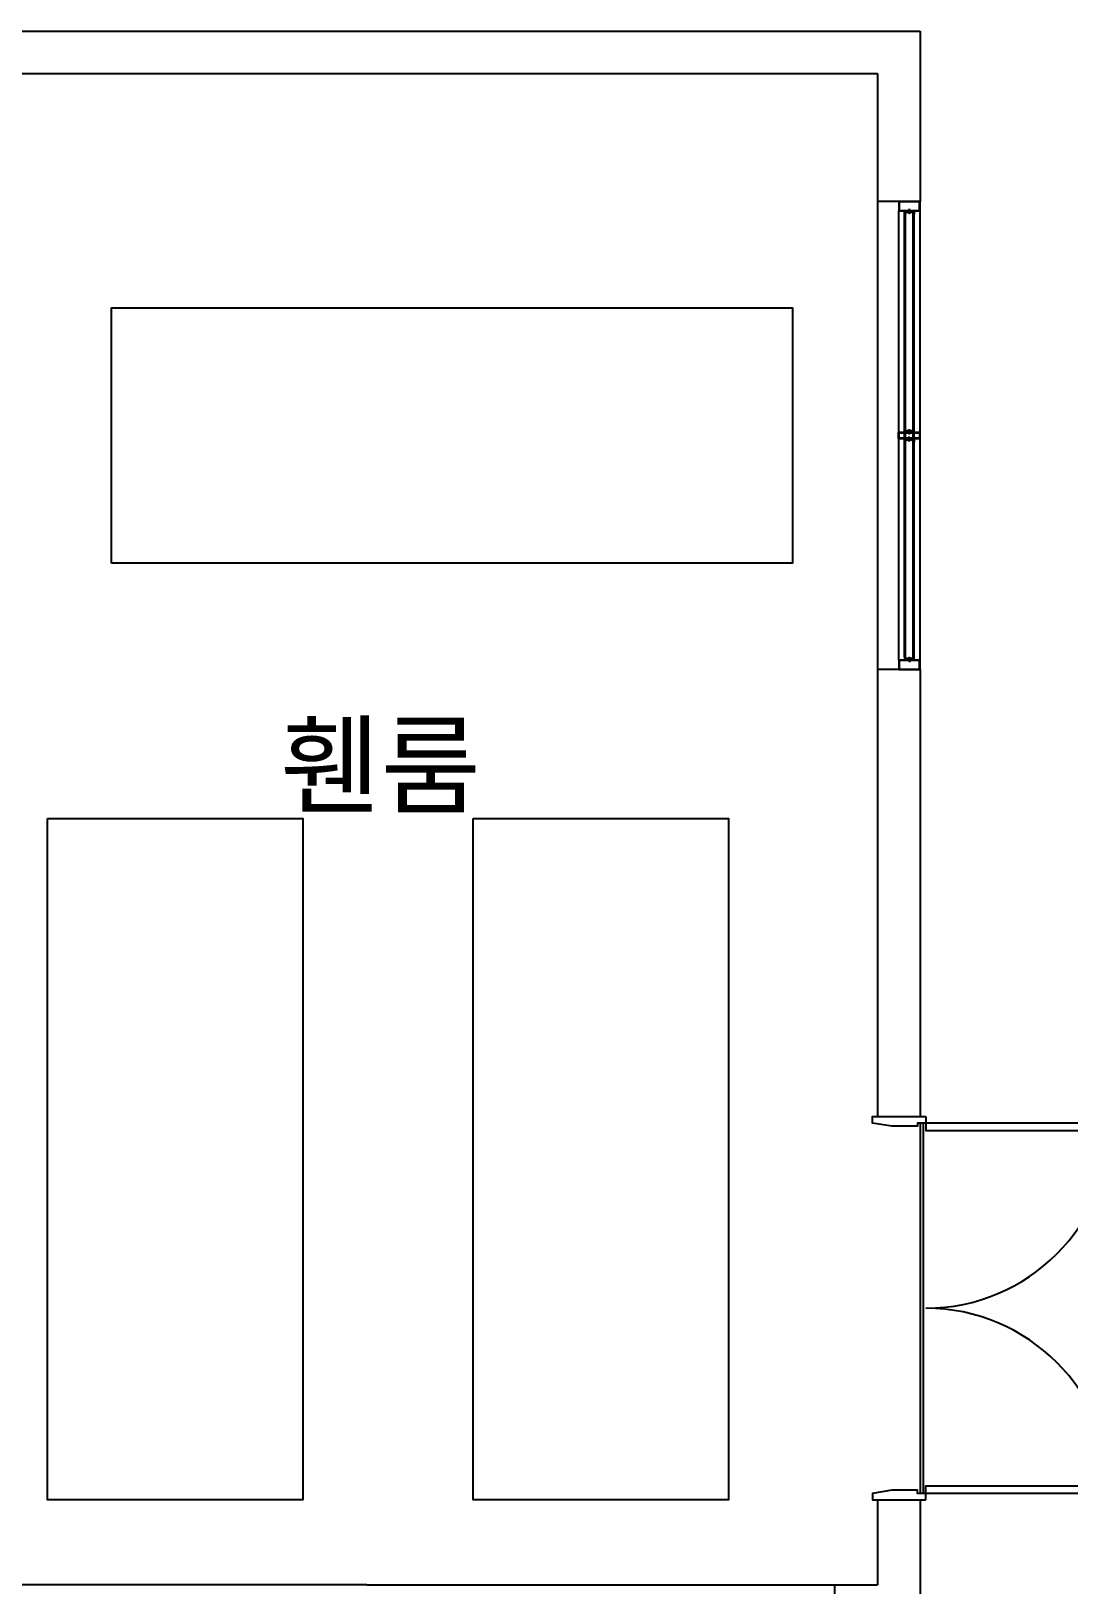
# Model space of a CAD drawing. Header units: millimetres. Extents: x -105683 to 94728, y -31127 to 151123.
# Drawn here: x 9447 to 14325, y -4505 to 2795 of the extents above; entities that cross this region are included whole.
import ezdxf
from ezdxf.enums import TextEntityAlignment as Align

# ---------------------------------------------------------------- set-up
doc = ezdxf.new("R2010")
doc.units = ezdxf.units.MM
doc.layers.add('e-plan', color=9, linetype='Continuous')
doc.styles.add('xr_plan$0$USUN', font='malgun_0.ttf')

# ---------------------------------------------------------------- blocks, each defined once
blk = doc.blocks.new('xr_plan$0$Dor_1800')
at = {"layer": 'e-plan'}
for points in [[(30, 125), (65, 125), (65, 995), (30, 995), (30, 125)], [(1770, 125), (1735, 125), (1735, 995), (1770, 995), (1770, 125)], [(0, 125), (30, 125), (30, 85), (45, 85), (45, -35), (30, -125), (0, -125), (0, 125)], [(1800, 125), (1770, 125), (1770, 85), (1755, 85), (1755, -35), (1770, -125), (1800, -125), (1800, 125)]]:
    blk.add_lwpolyline(points, dxfattribs=at)
for centre, start, end in [((30, 125), 0, 90), ((1770, 125), 90, 180)]:
    blk.add_arc(centre, 870, start, end, dxfattribs=at)
blk = doc.blocks.new('Xref-지하1층')
at = {"layer": 'e-plan', "linetype": 'Continuous'}
for p, q in [((9600, 14700), (17150, 14700)), ((17150, 14700), (17150, 13900)), ((12350, 14500), (16950, 14500)), ((16950, 14500), (16950, 13900)), ((17150, 13900), (16950, 13900)), ((16950, 13900), (16950, 11700)), ((16950, 11700), (16950, 9600)), ((17150, 11700), (16950, 11700)), ((17150, 11700), (17150, 9600)), ((16950, 9600), (17150, 9600)), ((16950, 7800), (16950, 7400)), ((16950, 7800), (17150, 7800)), ((17150, 7800), (17150, 7200)), ((14550, 7400), (12350, 7400)), ((14550, 7400), (16750, 7400)), ((16750, 7400), (16950, 7400)), ((16750, 7200), (16750, 7400))]:
    blk.add_line(p, q, dxfattribs=at)
at = {"layer": 'e-plan'}
for p, q in [((17050, 11745), (17050, 13855)), ((17077.8, 11760), (17077.8, 13855)), ((17077.8, 13840), (17077.8, 13855)), ((17077.8, 13855), (17079.8, 13855)), ((17077.8, 13840), (17077.8, 13855)), ((17077.8, 13855), (17079.8, 13855)), ((17082, 13840), (17077.8, 13840)), ((17082, 13840), (17077.8, 13840)), ((17079.4, 13849.6), (17079.4, 13853.4)), ((17079.4, 13853.4), (17079.8, 13853.4)), ((17079.4, 13849.6), (17079.4, 13853.4)), ((17079.4, 13853.4), (17079.8, 13853.4)), ((17120.6, 13849.6), (17079.4, 13849.6)), ((17120.6, 13849.6), (17079.4, 13849.6)), ((17079.4, 13841.6), (17079.4, 13848)), ((17120.6, 13848), (17079.4, 13848)), ((17079.4, 13841.6), (17079.4, 13848)), ((17120.6, 13848), (17079.4, 13848)), ((17082, 13841.6), (17079.4, 13841.6)), ((17082, 13841.6), (17079.4, 13841.6)), ((17079.8, 13853.4), (17079.8, 13855)), ((17079.8, 13853.4), (17079.8, 13855)), ((17082, 11760), (17082, 13855)), ((17082, 13841.6), (17082, 13840)), ((17082, 13841.6), (17082, 13840)), ((17103.7, 13848), (17096.1, 13848)), ((17096.1, 13848), (17096.1, 13846.8)), ((17103.7, 13848), (17096.1, 13848)), ((17096.1, 13848), (17096.1, 13846.8)), ((17096.3, 13846), (17096.1, 13846.8)), ((17096.3, 13846), (17096.1, 13846.8)), ((17096.8, 13845.3), (17096.3, 13846)), ((17096.8, 13845.3), (17096.3, 13846)), ((17097.5, 13844.8), (17096.8, 13845.3)), ((17097.5, 13844.8), (17096.8, 13845.3)), ((17098.5, 13845.1), (17097.5, 13844.8)), ((17098.5, 13845.1), (17097.5, 13844.8)), ((17099, 13844.6), (17097.5, 13844.8)), ((17099, 13844.6), (17097.5, 13844.8)), ((17098, 13860.4), (17098.2, 13860.6)), ((17098, 13860.4), (17098.2, 13860.6)), ((17098, 13860.4), (17098, 13859.1)), ((17098, 13860.4), (17099.2, 13860.4)), ((17098, 13860.4), (17098, 13859.1)), ((17098, 13860.4), (17099.2, 13860.4)), ((17098, 13857.6), (17098, 13855)), ((17098, 13857.6), (17098, 13855)), ((17098, 13853.4), (17098, 13850.8)), ((17098, 13853.4), (17098, 13850.8)), ((17098, 13849.3), (17098, 13848)), ((17098, 13849.3), (17098, 13848)), ((17098.5, 13860.9), (17098.7, 13861.1)), ((17098.5, 13860.9), (17098.7, 13861.1)), ((17099.4, 13845.8), (17098.5, 13845.1)), ((17099.4, 13845.8), (17098.5, 13845.1)), ((17098.7, 13861.1), (17099.5, 13861.1)), ((17098.7, 13861.1), (17099.5, 13861.1)), ((17098.8, 13860.4), (17098.8, 13859.1)), ((17098.8, 13860.4), (17098.8, 13859.1)), ((17098.8, 13857.6), (17098.8, 13855)), ((17098.8, 13857.6), (17098.8, 13855)), ((17098.8, 13853.4), (17098.8, 13850.8)), ((17098.8, 13853.4), (17098.8, 13850.8)), ((17098.8, 13849.3), (17098.8, 13848)), ((17098.8, 13849.3), (17098.8, 13848)), ((17100.8, 13844.6), (17099, 13844.6)), ((17100.8, 13844.6), (17099, 13844.6)), ((17099.7, 13846.7), (17099.4, 13845.8)), ((17099.7, 13846.7), (17099.4, 13845.8)), ((17100.1, 13846.7), (17099.7, 13846.7)), ((17100.1, 13846.7), (17099.7, 13846.7)), ((17099.9, 13841.9), (17099.9, 13865.6)), ((17099.9, 13841.9), (17099.9, 13865.6)), ((17100.1, 13846.7), (17100.5, 13845.8)), ((17100.1, 13846.7), (17100.5, 13845.8)), ((17100.3, 13861.1), (17101.1, 13861.1)), ((17100.3, 13861.1), (17101.1, 13861.1)), ((17100.5, 13845.8), (17101.2, 13845.2)), ((17100.5, 13845.8), (17101.2, 13845.2)), ((17100.6, 13860.4), (17101.8, 13860.4)), ((17100.6, 13860.4), (17101.8, 13860.4)), ((17102.3, 13844.8), (17100.8, 13844.6)), ((17102.3, 13844.8), (17100.8, 13844.6)), ((17101, 13860.4), (17101, 13859.1)), ((17101, 13860.4), (17101, 13859.1)), ((17101, 13857.6), (17101, 13855)), ((17101, 13857.6), (17101, 13855)), ((17101, 13853.4), (17101, 13850.8)), ((17101, 13853.4), (17101, 13850.8)), ((17101, 13849.3), (17101, 13848)), ((17101, 13849.3), (17101, 13848)), ((17101.3, 13860.9), (17101.1, 13861.1)), ((17101.3, 13860.9), (17101.1, 13861.1)), ((17101.2, 13845.2), (17102.3, 13844.8)), ((17101.2, 13845.2), (17102.3, 13844.8)), ((17101.8, 13860.4), (17101.6, 13860.6)), ((17101.8, 13860.4), (17101.6, 13860.6)), ((17101.8, 13860.4), (17101.8, 13859.1)), ((17101.8, 13860.4), (17101.8, 13859.1)), ((17101.8, 13857.6), (17101.8, 13855)), ((17101.8, 13857.6), (17101.8, 13855)), ((17101.8, 13853.4), (17101.8, 13850.8)), ((17101.8, 13853.4), (17101.8, 13850.8)), ((17101.8, 13849.3), (17101.8, 13848)), ((17101.8, 13849.3), (17101.8, 13848)), ((17103, 13845.3), (17102.3, 13844.8)), ((17103, 13845.3), (17102.3, 13844.8)), ((17103.5, 13846), (17103, 13845.3)), ((17103.5, 13846), (17103, 13845.3)), ((17103.7, 13846.8), (17103.5, 13846)), ((17103.7, 13846.8), (17103.5, 13846)), ((17103.7, 13846.8), (17103.7, 13848)), ((17103.7, 13846.8), (17103.7, 13848)), ((17118, 11760), (17118, 13855)), ((17120.6, 13841.6), (17118, 13841.6)), ((17118, 13841.6), (17118, 13840)), ((17120.6, 13841.6), (17118, 13841.6)), ((17118, 13841.6), (17118, 13840)), ((17122.2, 13840), (17118, 13840)), ((17122.2, 13840), (17118, 13840)), ((17120.2, 13855), (17122.2, 13855)), ((17120.2, 13853.4), (17120.2, 13855)), ((17120.2, 13855), (17122.2, 13855)), ((17120.2, 13853.4), (17120.2, 13855)), ((17120.2, 13853.4), (17120.6, 13853.4)), ((17120.2, 13853.4), (17120.6, 13853.4)), ((17120.6, 13853.4), (17120.6, 13849.6)), ((17120.6, 13853.4), (17120.6, 13849.6)), ((17120.6, 13848), (17120.6, 13841.6)), ((17120.6, 13848), (17120.6, 13841.6)), ((17122.2, 11760), (17122.2, 13855)), ((17122.2, 13855), (17122.2, 13840)), ((17122.2, 13855), (17122.2, 13840)), ((17150, 11745), (17150, 13855)), ((17081.7, 12830), (17077.5, 12830)), ((17077.5, 12830), (17077.5, 12815)), ((17081.7, 12830), (17077.5, 12830)), ((17077.5, 12830), (17077.5, 12815)), ((17077.5, 12815), (17079.5, 12815)), ((17077.5, 12815), (17079.5, 12815)), ((17077.5, 12770), (17077.5, 12785)), ((17077.5, 12785), (17079.5, 12785)), ((17077.5, 12785), (17079.5, 12785)), ((17077.5, 12770), (17077.5, 12785)), ((17079.1, 12828.4), (17079.1, 12822)), ((17081.7, 12828.4), (17079.1, 12828.4)), ((17079.1, 12828.4), (17079.1, 12822)), ((17081.7, 12828.4), (17079.1, 12828.4)), ((17120.3, 12822), (17079.1, 12822)), ((17120.3, 12822), (17079.1, 12822)), ((17079.1, 12820.4), (17079.1, 12816.6)), ((17120.3, 12820.4), (17079.1, 12820.4)), ((17079.1, 12820.4), (17079.1, 12816.6)), ((17120.3, 12820.4), (17079.1, 12820.4)), ((17079.1, 12816.6), (17079.5, 12816.6)), ((17079.1, 12816.6), (17079.5, 12816.6)), ((17079.1, 12779.6), (17079.1, 12783.4)), ((17079.1, 12783.4), (17079.5, 12783.4)), ((17079.1, 12779.6), (17079.1, 12783.4)), ((17079.1, 12783.4), (17079.5, 12783.4)), ((17120.3, 12779.6), (17079.1, 12779.6)), ((17120.3, 12779.6), (17079.1, 12779.6)), ((17079.1, 12771.6), (17079.1, 12778)), ((17120.3, 12778), (17079.1, 12778)), ((17079.1, 12771.6), (17079.1, 12778)), ((17120.3, 12778), (17079.1, 12778)), ((17079.5, 12816.6), (17079.5, 12815)), ((17079.5, 12816.6), (17079.5, 12815)), ((17079.5, 12783.4), (17079.5, 12785)), ((17079.5, 12783.4), (17079.5, 12785)), ((17081.7, 12828.4), (17081.7, 12830)), ((17081.7, 12828.4), (17081.7, 12830)), ((17096, 12824), (17095.8, 12823.2)), ((17096, 12824), (17095.8, 12823.2)), ((17095.8, 12822), (17095.8, 12823.2)), ((17095.8, 12822), (17095.8, 12823.2)), ((17103.4, 12822), (17095.8, 12822)), ((17103.4, 12822), (17095.8, 12822)), ((17103.4, 12778), (17095.8, 12778)), ((17095.8, 12778), (17095.8, 12776.8)), ((17103.4, 12778), (17095.8, 12778)), ((17095.8, 12778), (17095.8, 12776.8)), ((17096, 12776), (17095.8, 12776.8)), ((17096, 12776), (17095.8, 12776.8)), ((17096.5, 12824.7), (17096, 12824)), ((17096.5, 12824.7), (17096, 12824)), ((17096.5, 12775.3), (17096, 12776)), ((17096.5, 12775.3), (17096, 12776)), ((17097.2, 12825.2), (17096.5, 12824.7)), ((17097.2, 12825.2), (17096.5, 12824.7)), ((17097.2, 12774.8), (17096.5, 12775.3)), ((17097.2, 12774.8), (17096.5, 12775.3)), ((17098.7, 12825.4), (17097.2, 12825.2)), ((17098.7, 12825.4), (17097.2, 12825.2)), ((17098.2, 12824.9), (17097.2, 12825.2)), ((17098.2, 12824.9), (17097.2, 12825.2)), ((17098.2, 12775.1), (17097.2, 12774.8)), ((17098.2, 12775.1), (17097.2, 12774.8)), ((17097.7, 12820.7), (17097.7, 12822)), ((17097.7, 12820.7), (17097.7, 12822)), ((17097.7, 12816.6), (17097.7, 12819.2)), ((17097.7, 12816.6), (17097.7, 12819.2)), ((17097.7, 12812.4), (17097.7, 12815)), ((17097.7, 12812.4), (17097.7, 12815)), ((17097.7, 12809.6), (17097.7, 12810.9)), ((17097.7, 12809.6), (17097.7, 12810.9)), ((17097.7, 12809.6), (17098.9, 12809.6)), ((17097.7, 12809.6), (17097.9, 12809.4)), ((17097.7, 12809.6), (17098.9, 12809.6)), ((17097.7, 12809.6), (17097.9, 12809.4)), ((17097.7, 12790.4), (17097.9, 12790.6)), ((17097.7, 12790.4), (17097.9, 12790.6)), ((17097.7, 12790.4), (17097.7, 12789.1)), ((17097.7, 12790.4), (17098.9, 12790.4)), ((17097.7, 12790.4), (17097.7, 12789.1)), ((17097.7, 12790.4), (17098.9, 12790.4)), ((17097.7, 12787.6), (17097.7, 12785)), ((17097.7, 12787.6), (17097.7, 12785)), ((17097.7, 12783.5), (17097.7, 12780.8)), ((17097.7, 12783.5), (17097.7, 12780.8)), ((17097.7, 12779.3), (17097.7, 12778)), ((17097.7, 12779.3), (17097.7, 12778)), ((17099.1, 12824.2), (17098.2, 12824.9)), ((17099.1, 12824.2), (17098.2, 12824.9)), ((17098.2, 12809.1), (17098.4, 12808.9)), ((17098.2, 12809.1), (17098.4, 12808.9)), ((17098.2, 12790.9), (17098.4, 12791.1)), ((17098.2, 12790.9), (17098.4, 12791.1)), ((17099.1, 12775.8), (17098.2, 12775.1)), ((17099.1, 12775.8), (17098.2, 12775.1)), ((17098.4, 12808.9), (17099.2, 12808.9)), ((17098.4, 12808.9), (17099.2, 12808.9)), ((17098.4, 12791.1), (17099.2, 12791.1)), ((17098.4, 12791.1), (17099.2, 12791.1)), ((17098.5, 12820.7), (17098.5, 12822)), ((17098.5, 12820.7), (17098.5, 12822)), ((17098.5, 12816.6), (17098.5, 12819.2)), ((17098.5, 12816.6), (17098.5, 12819.2)), ((17098.5, 12812.4), (17098.5, 12815)), ((17098.5, 12812.4), (17098.5, 12815)), ((17098.5, 12809.6), (17098.5, 12810.9)), ((17098.5, 12809.6), (17098.5, 12810.9)), ((17098.5, 12790.4), (17098.5, 12789.1)), ((17098.5, 12790.4), (17098.5, 12789.1)), ((17098.5, 12787.6), (17098.5, 12785)), ((17098.5, 12787.6), (17098.5, 12785)), ((17098.5, 12783.5), (17098.5, 12780.8)), ((17098.5, 12783.5), (17098.5, 12780.8)), ((17098.5, 12779.3), (17098.5, 12778)), ((17098.5, 12779.3), (17098.5, 12778)), ((17100.5, 12825.4), (17098.7, 12825.4)), ((17100.5, 12825.4), (17098.7, 12825.4)), ((17099.4, 12823.3), (17099.1, 12824.2)), ((17099.4, 12823.3), (17099.1, 12824.2)), ((17099.4, 12776.7), (17099.1, 12775.8)), ((17099.4, 12776.7), (17099.1, 12775.8)), ((17099.8, 12823.3), (17099.4, 12823.3)), ((17099.8, 12823.3), (17099.4, 12823.3)), ((17099.8, 12776.7), (17099.4, 12776.7)), ((17099.8, 12776.7), (17099.4, 12776.7)), ((17099.6, 12828.1), (17099.6, 12804.4)), ((17099.6, 12828.1), (17099.6, 12804.4)), ((17099.6, 12771.9), (17099.6, 12795.6)), ((17099.6, 12771.9), (17099.6, 12795.6)), ((17099.8, 12823.3), (17100.2, 12824.2)), ((17099.8, 12823.3), (17100.2, 12824.2)), ((17099.8, 12776.7), (17100.2, 12775.8)), ((17099.8, 12776.7), (17100.2, 12775.8)), ((17100.1, 12808.9), (17100.8, 12808.9)), ((17100.1, 12808.9), (17100.8, 12808.9)), ((17100.1, 12791.1), (17100.8, 12791.1)), ((17100.1, 12791.1), (17100.8, 12791.1)), ((17100.2, 12824.2), (17100.9, 12824.8)), ((17100.2, 12824.2), (17100.9, 12824.8)), ((17100.2, 12775.8), (17100.9, 12775.2)), ((17100.2, 12775.8), (17100.9, 12775.2)), ((17100.3, 12809.6), (17101.5, 12809.6)), ((17100.3, 12809.6), (17101.5, 12809.6)), ((17100.3, 12790.4), (17101.5, 12790.4)), ((17100.3, 12790.4), (17101.5, 12790.4)), ((17102, 12825.2), (17100.5, 12825.4)), ((17102, 12825.2), (17100.5, 12825.4)), ((17100.7, 12820.7), (17100.7, 12822)), ((17100.7, 12820.7), (17100.7, 12822)), ((17100.7, 12816.6), (17100.7, 12819.2)), ((17100.7, 12816.6), (17100.7, 12819.2)), ((17100.7, 12812.4), (17100.7, 12815)), ((17100.7, 12812.4), (17100.7, 12815)), ((17100.7, 12809.6), (17100.7, 12810.9)), ((17100.7, 12809.6), (17100.7, 12810.9)), ((17100.7, 12790.4), (17100.7, 12789.1)), ((17100.7, 12790.4), (17100.7, 12789.1)), ((17100.7, 12787.6), (17100.7, 12785)), ((17100.7, 12787.6), (17100.7, 12785)), ((17100.7, 12783.5), (17100.7, 12780.8)), ((17100.7, 12783.5), (17100.7, 12780.8)), ((17100.7, 12779.3), (17100.7, 12778)), ((17100.7, 12779.3), (17100.7, 12778)), ((17101.1, 12809.1), (17100.8, 12808.9)), ((17101.1, 12809.1), (17100.8, 12808.9)), ((17101.1, 12790.9), (17100.8, 12791.1)), ((17101.1, 12790.9), (17100.8, 12791.1)), ((17100.9, 12824.8), (17102, 12825.2)), ((17100.9, 12824.8), (17102, 12825.2)), ((17100.9, 12775.2), (17102, 12774.8)), ((17100.9, 12775.2), (17102, 12774.8)), ((17101.5, 12809.6), (17101.3, 12809.4)), ((17101.5, 12809.6), (17101.3, 12809.4)), ((17101.5, 12790.4), (17101.3, 12790.6)), ((17101.5, 12790.4), (17101.3, 12790.6)), ((17101.5, 12820.7), (17101.5, 12822)), ((17101.5, 12820.7), (17101.5, 12822)), ((17101.5, 12816.6), (17101.5, 12819.2)), ((17101.5, 12816.6), (17101.5, 12819.2)), ((17101.5, 12812.4), (17101.5, 12815)), ((17101.5, 12812.4), (17101.5, 12815)), ((17101.5, 12809.6), (17101.5, 12810.9)), ((17101.5, 12809.6), (17101.5, 12810.9)), ((17101.5, 12790.4), (17101.5, 12789.1)), ((17101.5, 12790.4), (17101.5, 12789.1)), ((17101.5, 12787.6), (17101.5, 12785)), ((17101.5, 12787.6), (17101.5, 12785)), ((17101.5, 12783.5), (17101.5, 12780.8)), ((17101.5, 12783.5), (17101.5, 12780.8)), ((17101.5, 12779.3), (17101.5, 12778)), ((17101.5, 12779.3), (17101.5, 12778)), ((17102.7, 12824.7), (17102, 12825.2)), ((17102.7, 12824.7), (17102, 12825.2)), ((17102.7, 12775.3), (17102, 12774.8)), ((17102.7, 12775.3), (17102, 12774.8)), ((17103.2, 12824), (17102.7, 12824.7)), ((17103.2, 12824), (17102.7, 12824.7)), ((17103.2, 12776), (17102.7, 12775.3)), ((17103.2, 12776), (17102.7, 12775.3)), ((17103.4, 12823.2), (17103.2, 12824)), ((17103.4, 12823.2), (17103.2, 12824)), ((17103.4, 12776.8), (17103.2, 12776)), ((17103.4, 12776.8), (17103.2, 12776)), ((17103.4, 12823.2), (17103.4, 12822)), ((17103.4, 12823.2), (17103.4, 12822)), ((17103.4, 12776.8), (17103.4, 12778)), ((17103.4, 12776.8), (17103.4, 12778)), ((17121.9, 12830), (17117.7, 12830)), ((17117.7, 12828.4), (17117.7, 12830)), ((17121.9, 12830), (17117.7, 12830)), ((17117.7, 12828.4), (17117.7, 12830)), ((17120.3, 12828.4), (17117.7, 12828.4)), ((17120.3, 12828.4), (17117.7, 12828.4)), ((17119.9, 12816.6), (17120.3, 12816.6)), ((17119.9, 12816.6), (17119.9, 12815)), ((17119.9, 12816.6), (17120.3, 12816.6)), ((17119.9, 12816.6), (17119.9, 12815)), ((17119.9, 12815), (17121.9, 12815)), ((17119.9, 12815), (17121.9, 12815)), ((17119.9, 12785), (17121.9, 12785)), ((17119.9, 12783.4), (17119.9, 12785)), ((17119.9, 12785), (17121.9, 12785)), ((17119.9, 12783.4), (17119.9, 12785)), ((17119.9, 12783.4), (17120.3, 12783.4)), ((17119.9, 12783.4), (17120.3, 12783.4)), ((17120.3, 12822), (17120.3, 12828.4)), ((17120.3, 12822), (17120.3, 12828.4)), ((17120.3, 12816.6), (17120.3, 12820.4)), ((17120.3, 12816.6), (17120.3, 12820.4)), ((17120.3, 12783.4), (17120.3, 12779.6)), ((17120.3, 12783.4), (17120.3, 12779.6)), ((17120.3, 12778), (17120.3, 12771.6)), ((17120.3, 12778), (17120.3, 12771.6)), ((17121.9, 12815), (17121.9, 12830)), ((17121.9, 12815), (17121.9, 12830)), ((17121.9, 12785), (17121.9, 12770)), ((17121.9, 12785), (17121.9, 12770)), ((17081.7, 12770), (17077.5, 12770)), ((17081.7, 12770), (17077.5, 12770)), ((17081.7, 12771.6), (17079.1, 12771.6)), ((17081.7, 12771.6), (17079.1, 12771.6)), ((17081.7, 12771.6), (17081.7, 12770)), ((17081.7, 12771.6), (17081.7, 12770)), ((17098.7, 12774.6), (17097.2, 12774.8)), ((17098.7, 12774.6), (17097.2, 12774.8)), ((17100.5, 12774.6), (17098.7, 12774.6)), ((17100.5, 12774.6), (17098.7, 12774.6)), ((17102, 12774.8), (17100.5, 12774.6)), ((17102, 12774.8), (17100.5, 12774.6)), ((17120.3, 12771.6), (17117.7, 12771.6)), ((17117.7, 12771.6), (17117.7, 12770)), ((17120.3, 12771.6), (17117.7, 12771.6)), ((17117.7, 12771.6), (17117.7, 12770)), ((17121.9, 12770), (17117.7, 12770)), ((17121.9, 12770), (17117.7, 12770)), ((17082, 11760), (17077.8, 11760)), ((17077.8, 11760), (17077.8, 11745)), ((17082, 11760), (17077.8, 11760)), ((17077.8, 11760), (17077.8, 11745)), ((17079.4, 11758.4), (17079.4, 11752)), ((17082, 11758.4), (17079.4, 11758.4)), ((17079.4, 11758.4), (17079.4, 11752)), ((17082, 11758.4), (17079.4, 11758.4)), ((17082, 11758.4), (17082, 11760)), ((17082, 11758.4), (17082, 11760)), ((17096.3, 11754), (17096.1, 11753.2)), ((17096.3, 11754), (17096.1, 11753.2)), ((17096.1, 11752), (17096.1, 11753.2)), ((17096.1, 11752), (17096.1, 11753.2)), ((17096.8, 11754.7), (17096.3, 11754)), ((17096.8, 11754.7), (17096.3, 11754)), ((17097.5, 11755.2), (17096.8, 11754.7)), ((17097.5, 11755.2), (17096.8, 11754.7)), ((17099, 11755.4), (17097.5, 11755.2)), ((17099, 11755.4), (17097.5, 11755.2)), ((17098.5, 11754.9), (17097.5, 11755.2)), ((17098.5, 11754.9), (17097.5, 11755.2)), ((17099.4, 11754.2), (17098.5, 11754.9)), ((17099.4, 11754.2), (17098.5, 11754.9)), ((17100.8, 11755.4), (17099, 11755.4)), ((17100.8, 11755.4), (17099, 11755.4)), ((17099.7, 11753.3), (17099.4, 11754.2)), ((17099.7, 11753.3), (17099.4, 11754.2)), ((17100.1, 11753.3), (17099.7, 11753.3)), ((17100.1, 11753.3), (17099.7, 11753.3)), ((17099.9, 11758.1), (17099.9, 11734.4)), ((17099.9, 11758.1), (17099.9, 11734.4)), ((17100.1, 11753.3), (17100.5, 11754.2)), ((17100.1, 11753.3), (17100.5, 11754.2)), ((17100.5, 11754.2), (17101.2, 11754.8)), ((17100.5, 11754.2), (17101.2, 11754.8)), ((17102.3, 11755.2), (17100.8, 11755.4)), ((17102.3, 11755.2), (17100.8, 11755.4)), ((17101.2, 11754.8), (17102.3, 11755.2)), ((17101.2, 11754.8), (17102.3, 11755.2)), ((17103, 11754.7), (17102.3, 11755.2)), ((17103, 11754.7), (17102.3, 11755.2)), ((17103.5, 11754), (17103, 11754.7)), ((17103.5, 11754), (17103, 11754.7)), ((17103.7, 11753.2), (17103.5, 11754)), ((17103.7, 11753.2), (17103.5, 11754)), ((17103.7, 11753.2), (17103.7, 11752)), ((17103.7, 11753.2), (17103.7, 11752)), ((17122.2, 11760), (17118, 11760)), ((17118, 11758.4), (17118, 11760)), ((17122.2, 11760), (17118, 11760)), ((17118, 11758.4), (17118, 11760)), ((17120.6, 11758.4), (17118, 11758.4)), ((17120.6, 11758.4), (17118, 11758.4)), ((17120.6, 11752), (17120.6, 11758.4)), ((17120.6, 11752), (17120.6, 11758.4)), ((17122.2, 11745), (17122.2, 11760)), ((17122.2, 11745), (17122.2, 11760)), ((17050, 11745), (17050, 11700)), ((17051.6, 11743.4), (17051.6, 11701.6)), ((17077.8, 11745), (17079.8, 11745)), ((17077.8, 11745), (17079.8, 11745)), ((17120.6, 11752), (17079.4, 11752)), ((17120.6, 11752), (17079.4, 11752)), ((17079.4, 11750.4), (17079.4, 11746.6)), ((17120.6, 11750.4), (17079.4, 11750.4)), ((17079.4, 11750.4), (17079.4, 11746.6)), ((17120.6, 11750.4), (17079.4, 11750.4)), ((17079.4, 11746.6), (17079.8, 11746.6)), ((17079.4, 11746.6), (17079.8, 11746.6)), ((17079.8, 11746.6), (17079.8, 11745)), ((17079.8, 11746.6), (17079.8, 11745)), ((17103.7, 11752), (17096.1, 11752)), ((17103.7, 11752), (17096.1, 11752)), ((17098, 11750.7), (17098, 11752)), ((17098, 11750.7), (17098, 11752)), ((17098, 11746.5), (17098, 11749.2)), ((17098, 11746.5), (17098, 11749.2)), ((17098, 11742.4), (17098, 11745)), ((17098, 11742.4), (17098, 11745)), ((17098, 11739.6), (17098, 11740.9)), ((17098, 11739.6), (17098, 11740.9)), ((17098, 11739.6), (17099.2, 11739.6)), ((17098, 11739.6), (17098.2, 11739.4)), ((17098, 11739.6), (17099.2, 11739.6)), ((17098, 11739.6), (17098.2, 11739.4)), ((17098.5, 11739.1), (17098.7, 11738.9)), ((17098.5, 11739.1), (17098.7, 11738.9)), ((17098.7, 11738.9), (17099.5, 11738.9)), ((17098.7, 11738.9), (17099.5, 11738.9)), ((17098.8, 11750.7), (17098.8, 11752)), ((17098.8, 11750.7), (17098.8, 11752)), ((17098.8, 11746.5), (17098.8, 11749.2)), ((17098.8, 11746.5), (17098.8, 11749.2)), ((17098.8, 11742.4), (17098.8, 11745)), ((17098.8, 11742.4), (17098.8, 11745)), ((17098.8, 11739.6), (17098.8, 11740.9)), ((17098.8, 11739.6), (17098.8, 11740.9)), ((17100.3, 11738.9), (17101.1, 11738.9)), ((17100.3, 11738.9), (17101.1, 11738.9)), ((17100.6, 11739.6), (17101.8, 11739.6)), ((17100.6, 11739.6), (17101.8, 11739.6)), ((17101, 11750.7), (17101, 11752)), ((17101, 11750.7), (17101, 11752)), ((17101, 11746.5), (17101, 11749.2)), ((17101, 11746.5), (17101, 11749.2)), ((17101, 11742.4), (17101, 11745)), ((17101, 11742.4), (17101, 11745)), ((17101, 11739.6), (17101, 11740.9)), ((17101, 11739.6), (17101, 11740.9)), ((17101.3, 11739.1), (17101.1, 11738.9)), ((17101.3, 11739.1), (17101.1, 11738.9)), ((17101.8, 11739.6), (17101.6, 11739.4)), ((17101.8, 11739.6), (17101.6, 11739.4)), ((17101.8, 11750.7), (17101.8, 11752)), ((17101.8, 11750.7), (17101.8, 11752)), ((17101.8, 11746.5), (17101.8, 11749.2)), ((17101.8, 11746.5), (17101.8, 11749.2)), ((17101.8, 11742.4), (17101.8, 11745)), ((17101.8, 11742.4), (17101.8, 11745)), ((17101.8, 11739.6), (17101.8, 11740.9)), ((17101.8, 11739.6), (17101.8, 11740.9)), ((17120.2, 11746.6), (17120.6, 11746.6)), ((17120.2, 11746.6), (17120.2, 11745)), ((17120.2, 11746.6), (17120.6, 11746.6)), ((17120.2, 11746.6), (17120.2, 11745)), ((17120.2, 11745), (17122.2, 11745)), ((17120.2, 11745), (17122.2, 11745)), ((17120.6, 11746.6), (17120.6, 11750.4)), ((17120.6, 11746.6), (17120.6, 11750.4)), ((17148.4, 11701.6), (17148.4, 11743.4)), ((17150, 9570), (17150, 7830)), ((17165, 9570), (17165, 7830))]:
    blk.add_line(p, q, dxfattribs=at)
for points in [[(17150, 13855), (17150, 13900), (17050, 13900), (17050, 13855), (17150, 13855)], [(17150, 11700), (17150, 11745), (17050, 11745), (17050, 11700), (17150, 11700)]]:
    blk.add_lwpolyline(points, dxfattribs=at)
for points in [[(17051.6, 13898.4), (17051.6, 13856.6), (17148.4, 13856.6), (17148.4, 13898.4)], [(13350, 12200), (13350, 13400), (16550, 13400), (16550, 12200)], [(17049.7, 12785), (17049.7, 12815), (17149.7, 12815), (17149.7, 12785)], [(17051.7, 12787), (17051.7, 12813), (17147.7, 12813), (17147.7, 12787)], [(17051.6, 11743.4), (17051.6, 11701.6), (17148.4, 11701.6), (17148.4, 11743.4)], [(13050, 11000), (14250, 11000), (14250, 7800), (13050, 7800)], [(15050, 11000), (16250, 11000), (16250, 7800), (15050, 7800)]]:
    blk.add_lwpolyline(points, close=True, dxfattribs=at)
at = {"layer": 'e-plan', "linetype": 'Continuous', "rotation": 270}
blk.add_blockref('xr_plan$0$Dor_1800', (17052.5, 9600), dxfattribs=at)
at = {"layer": 'e-plan', "ltscale": 3, "style": 'xr_plan$0$USUN'}
blk.add_text('휀룸', height=375, dxfattribs=at).set_placement((14615.5, 11250.4), align=Align.MIDDLE_CENTER)

msp = doc.modelspace()

# ---------------------------------------------------------------- block references
at = {"layer": 'e-plan'}
msp.add_blockref('Xref-지하1층', (-3525, -11905), dxfattribs=at)

doc.saveas('drawing.dxf')
